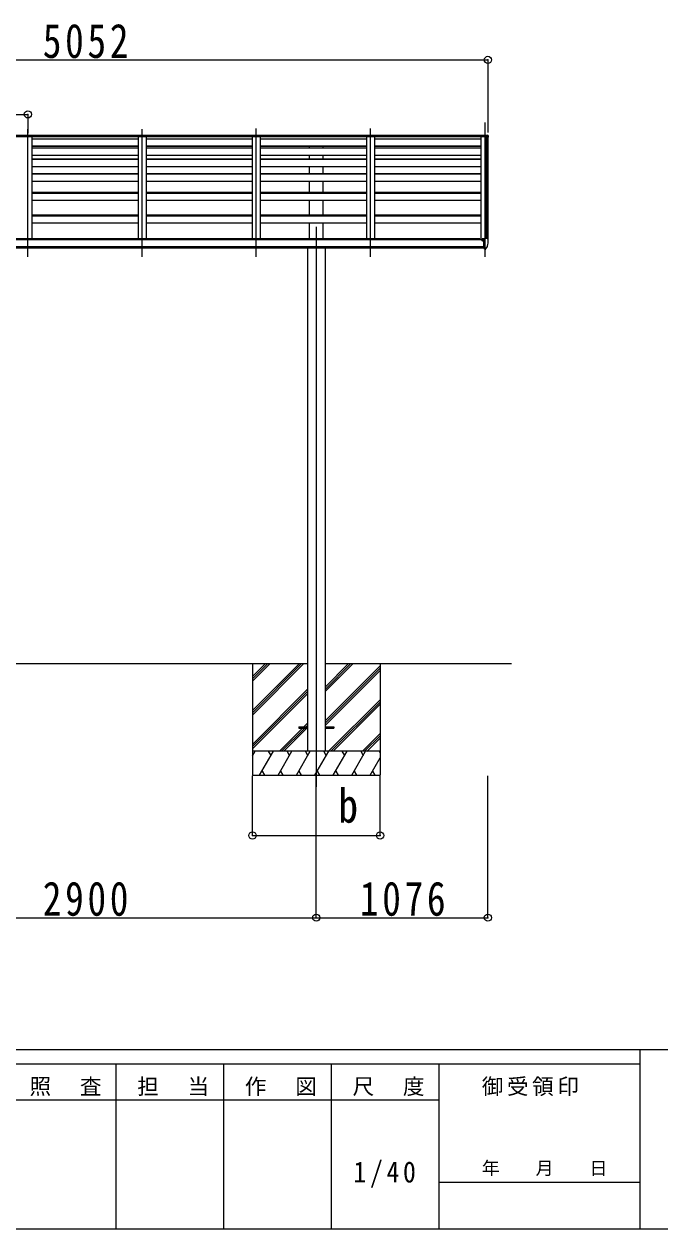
# Model space of a CAD drawing. Units: millimetres at full size. Extents: x -12578 to 12718, y -8779 to 8681.
# Drawn here: x 4222 to 8208, y -8779 to -1227 of the extents above; entities that cross this region are included whole.
import ezdxf
from ezdxf.enums import TextEntityAlignment as Align

# ---------------------------------------------------------------- set-up
doc = ezdxf.new("R2010")
doc.units = ezdxf.units.MM
doc.header["$LTSCALE"] = 45
doc.header["$PDMODE"] = 32
doc.header["$PDSIZE"] = 45
for name, color, linetype, lineweight in [('0-0_0', 7, 'Continuous', 9), ('0-1_本体', 4, 'Continuous', 9), ('0-2_部品', 7, 'Continuous', 9), ('0-8_PARTS2', 2, 'Continuous', 9), ('0-A_寸法', 6, 'Continuous', 9), ('F-0_240', 7, 'Continuous', 9)]:
    doc.layers.add(name, color=color, linetype=linetype, lineweight=lineweight)
doc.styles.add('ＭＳ ゴシック', font='')
doc.styles.get('ＭＳ ゴシック').set_extended_font_data('MS Gothic')

msp = doc.modelspace()

# ---------------------------------------------------------------- linework, layer by layer
at = {"layer": '0-0_0'}
for p, q in [((3209.08, -5235.23), (5999.08, -5235.23)), ((5654.08, -5235.23), (5654.08, -5935.23)), ((5654.08, -5529.41), (5948.26, -5235.23)), ((5654.08, -5543.55), (5962.4, -5235.23)), ((5654.08, -5557.69), (5976.55, -5235.23)), ((5654.08, -5345.56), (5764.41, -5235.23)), ((5654.08, -5331.42), (5750.27, -5235.23)), ((5654.08, -5317.28), (5736.13, -5235.23)), ((6109.08, -5235.23), (7278.96, -5235.23)), ((6109.08, -5411.06), (6284.91, -5235.23)), ((6109.08, -5396.92), (6270.77, -5235.23)), ((6109.08, -5382.78), (6256.63, -5235.23)), ((6109.08, -5594.91), (6454.08, -5249.91)), ((6109.08, -5609.05), (6454.08, -5264.05)), ((6109.08, -5623.19), (6454.08, -5278.2)), ((6454.08, -5235.23), (6454.08, -5935.23)), ((5654.08, -5741.54), (5999.08, -5396.54)), ((5654.08, -5755.68), (5999.08, -5410.69)), ((5654.08, -5769.83), (5999.08, -5424.83)), ((6130.89, -5785.23), (6454.08, -5462.04)), ((6145.03, -5785.23), (6454.08, -5476.19)), ((6159.18, -5785.23), (6454.08, -5490.33)), ((5822.52, -5785.23), (5967.18, -5640.58)), ((5836.67, -5785.23), (5981.32, -5640.58)), ((5850.81, -5785.23), (5995.46, -5640.58)), ((5976.18, -5631.58), (5999.08, -5608.68)), ((5990.32, -5631.58), (5999.08, -5622.82)), ((6343.02, -5785.23), (6454.08, -5674.17)), ((6357.17, -5785.23), (6454.08, -5688.32)), ((6371.31, -5786.08), (6454.08, -5703.3)), ((6454.08, -5785.23), (5654.08, -5785.23)), ((5654.08, -5812.74), (5669.96, -5785.23)), ((5698.83, -5935.23), (5785.43, -5785.23)), ((5770.43, -5811.21), (5755.43, -5785.23)), ((5814.3, -5935.23), (5900.9, -5785.23)), ((5885.9, -5811.22), (5870.9, -5785.23)), ((5929.77, -5935.23), (6016.37, -5785.23)), ((6001.37, -5811.21), (5986.37, -5785.23)), ((6045.24, -5935.23), (6131.84, -5785.23)), ((6116.84, -5811.21), (6101.84, -5785.23)), ((6160.71, -5935.23), (6247.31, -5785.23)), ((6232.31, -5811.21), (6217.31, -5785.23)), ((6276.18, -5935.23), (6362.78, -5785.23)), ((6332.78, -5785.23), (6347.78, -5811.21)), ((6448.25, -5785.23), (6454.08, -5795.33)), ((6391.65, -5935.23), (6454.08, -5827.1)), ((5654.08, -5935.23), (6454.08, -5935.23)), ((5713.83, -5909.25), (5728.83, -5935.23)), ((5829.3, -5909.25), (5844.3, -5935.23)), ((5944.77, -5909.25), (5959.77, -5935.23)), ((6060.24, -5909.25), (6075.24, -5935.23)), ((6175.71, -5909.25), (6190.71, -5935.23)), ((6291.18, -5909.25), (6306.18, -5935.23)), ((6406.65, -5909.25), (6421.65, -5935.23))]:
    msp.add_line(p, q, dxfattribs=at)
at = {"layer": '0-1_本体'}
for p, q in [((7098.08, -1931.62), (2110.09, -1931.62)), ((7098.08, -1932.53), (2110.09, -1932.53)), ((2113.59, -1924.42), (7094.58, -1924.42)), ((7094.58, -1926), (2113.59, -1926)), ((4271.08, -1932.53), (4271.08, -2572.32)), ((4937.08, -1947.73), (4271.08, -1947.73)), ((4937.08, -1932.53), (4937.08, -2572.32)), ((4987.08, -1932.53), (4987.08, -2572.32)), ((5653.08, -1947.73), (4987.08, -1947.73)), ((5653.08, -1932.53), (5653.08, -2572.32)), ((5703.08, -1932.53), (5703.08, -2572.32)), ((6369.08, -1947.73), (5703.08, -1947.73)), ((6369.08, -1932.53), (6369.08, -2572.32)), ((6419.08, -1932.53), (6419.08, -2572.32)), ((7085.08, -1947.73), (6419.08, -1947.73)), ((7085.08, -1932.53), (7085.08, -2578.73)), ((7120.38, -2568.92), (7120.38, -1934.09)), ((7121.08, -1934.09), (7121.08, -2568.92)), ((7129.13, -1934.51), (7121.3, -1934.1)), ((7130.07, -1935.35), (7130.09, -2575.47)), ((4937.08, -1991.26), (4271.08, -1991.26)), ((4937.08, -1992.33), (4271.08, -1992.33)), ((4937.08, -1993.64), (4271.08, -1993.64)), ((4271.08, -2002.47), (4937.08, -2002.47)), ((4937.08, -2005.05), (4271.08, -2005.05)), ((5653.08, -1991.26), (4987.08, -1991.26)), ((5653.08, -1992.33), (4987.08, -1992.33)), ((5653.08, -1993.64), (4987.08, -1993.64)), ((4987.08, -2002.47), (5653.08, -2002.47)), ((5653.08, -2005.05), (4987.08, -2005.05)), ((6369.08, -1991.26), (5703.08, -1991.26)), ((6369.08, -1992.33), (5703.08, -1992.33)), ((6369.08, -1993.64), (5703.08, -1993.64)), ((5703.08, -2002.47), (6369.08, -2002.47)), ((6369.08, -2005.05), (5703.08, -2005.05)), ((6011.58, -2002.47), (6011.58, -1993.64)), ((6096.58, -2002.47), (6096.58, -1993.64)), ((7085.08, -1991.26), (6419.08, -1991.26)), ((7085.08, -1992.33), (6419.08, -1992.33)), ((7085.08, -1993.64), (6419.08, -1993.64)), ((6419.08, -2002.47), (7085.08, -2002.47)), ((7085.08, -2005.05), (6419.08, -2005.05)), ((4937.08, -2049.79), (4271.08, -2049.79)), ((4271.08, -2070.38), (4937.08, -2070.38)), ((4271.08, -2073.95), (4937.08, -2073.95)), ((5653.08, -2049.79), (4987.08, -2049.79)), ((4987.08, -2070.38), (5653.08, -2070.38)), ((4987.08, -2073.95), (5653.08, -2073.95)), ((6369.08, -2049.79), (5703.08, -2049.79)), ((5703.08, -2070.38), (6369.08, -2070.38)), ((5703.08, -2073.95), (6369.08, -2073.95)), ((6011.58, -2070.38), (6011.58, -2049.79)), ((6096.58, -2070.38), (6096.58, -2049.79)), ((7085.08, -2049.79), (6419.08, -2049.79)), ((6419.08, -2070.38), (7085.08, -2070.38)), ((6419.08, -2073.95), (7085.08, -2073.95)), ((4271.08, -2118.49), (4937.08, -2118.49)), ((4271.08, -2162.94), (4937.08, -2162.94)), ((4937.08, -2167.6), (4271.08, -2167.6)), ((4987.08, -2118.49), (5653.08, -2118.49)), ((4987.08, -2162.94), (5653.08, -2162.94)), ((5653.08, -2167.6), (4987.08, -2167.6)), ((5703.08, -2118.49), (6369.08, -2118.49)), ((5703.08, -2162.94), (6369.08, -2162.94)), ((6369.08, -2167.6), (5703.08, -2167.6)), ((6011.58, -2162.94), (6011.58, -2118.49)), ((6096.58, -2162.94), (6096.58, -2118.49)), ((6419.08, -2118.49), (7085.08, -2118.49)), ((6419.08, -2162.94), (7085.08, -2162.94)), ((7085.08, -2167.6), (6419.08, -2167.6)), ((4271.08, -2211.87), (4937.08, -2211.87)), ((4987.08, -2211.87), (5653.08, -2211.87)), ((5703.08, -2211.87), (6369.08, -2211.87)), ((6011.58, -2280.14), (6011.58, -2211.87)), ((6096.58, -2280.14), (6096.58, -2211.87)), ((6419.08, -2211.87), (7085.08, -2211.87)), ((4271.08, -2280.14), (4937.08, -2280.14)), ((4271.08, -2285.87), (4937.08, -2285.87)), ((4271.08, -2329.81), (4937.08, -2329.81)), ((4987.08, -2280.14), (5653.08, -2280.14)), ((4987.08, -2285.87), (5653.08, -2285.87)), ((4987.08, -2329.81), (5653.08, -2329.81)), ((5703.08, -2280.14), (6369.08, -2280.14)), ((5703.08, -2285.87), (6369.08, -2285.87)), ((5703.08, -2329.81), (6369.08, -2329.81)), ((6011.58, -2421.54), (6011.58, -2329.81)), ((6096.58, -2421.54), (6096.58, -2329.81)), ((6419.08, -2280.14), (7085.08, -2280.14)), ((6419.08, -2285.87), (7085.08, -2285.87)), ((6419.08, -2329.81), (7085.08, -2329.81)), ((4271.08, -2421.54), (4937.08, -2421.54)), ((4271.08, -2428.34), (4937.08, -2428.34)), ((4271.08, -2471.89), (4937.08, -2471.89)), ((4987.08, -2421.54), (5653.08, -2421.54)), ((4987.08, -2428.34), (5653.08, -2428.34)), ((4987.08, -2471.89), (5653.08, -2471.89)), ((5703.08, -2421.54), (6369.08, -2421.54)), ((5703.08, -2428.34), (6369.08, -2428.34)), ((5703.08, -2471.89), (6369.08, -2471.89)), ((6011.58, -2572.32), (6011.58, -2471.89)), ((6096.58, -2572.32), (6096.58, -2471.89)), ((6419.08, -2421.54), (7085.08, -2421.54)), ((6419.08, -2428.34), (7085.08, -2428.34)), ((6419.08, -2471.89), (7085.08, -2471.89)), ((7103.58, -2578.73), (2104.58, -2578.73)), ((2104.58, -2620.33), (7103.58, -2620.33)), ((7103.58, -2632.17), (2104.58, -2632.1)), ((7080.08, -2572.32), (2128.08, -2572.32)), ((5999.08, -2632.16), (5999.08, -5785.23)), ((6109.08, -2632.16), (6109.08, -5785.23)), ((7080.08, -2578.73), (7080.08, -2572.4))]:
    msp.add_line(p, q, dxfattribs=at)
msp.add_circle((7096.11, -2583.84), 3, dxfattribs=at)
msp.add_arc((7129.08, -1935.51), 1, 6.67014, 87, dxfattribs=at)
at = {"layer": '0-2_部品'}
for p, q in [((7094.58, -1923.29), (7110.08, -1922.35)), ((7094.58, -1923.29), (7094.58, -1924.06)), ((7094.58, -1924.06), (7094.58, -1924.79)), ((7094.58, -1925.18), (7110.08, -1924.36)), ((7094.58, -1924.79), (7094.58, -1925.18)), ((7094.58, -1925.18), (7094.58, -1927.58)), ((7094.58, -1927.58), (7098.08, -1927.4)), ((7094.58, -1928.88), (7094.58, -1927.58)), ((7094.58, -1928.88), (7098.08, -1928.88)), ((7121.18, -1932.59), (7098.08, -1931.19)), ((7098.08, -1931.19), (7098.08, -1934.09)), ((7121.14, -1934.09), (7098.08, -1934.09)), ((7110.08, -1922.35), (7114.12, -1922.59)), ((7110.08, -1923.12), (7110.08, -1922.35)), ((7110.08, -1922.35), (7110.08, -1923.12)), ((7110.08, -1923.12), (7110.08, -1923.84)), ((7110.08, -1926.76), (7110.08, -1924.36)), ((7125.87, -1925.2), (7110.08, -1924.36)), ((7120.04, -1922.95), (7126.29, -1923.34)), ((7129.16, -1934.51), (7121.14, -1934.09)), ((7121.18, -1931.93), (7129.23, -1932.32)), ((7121.18, -1932.59), (7129.23, -1933.01)), ((7125.73, -1924.07), (7125.73, -1924.8)), ((7125.87, -1925.2), (7130.29, -1932.61)), ((7127.05, -1923.76), (7131.53, -1930.19)), ((7130.58, -1936.68), (7130.58, -1936)), ((7131.53, -1930.19), (7131.53, -1933.71)), ((7132.08, -1931.91), (7132.08, -1936)), ((7132.08, -1936.68), (7132.08, -1936)), ((7093.58, -2574.77), (7093.58, -2578.73)), ((7108.58, -2573.61), (7094.58, -2573.66)), ((7098.08, -2573.65), (7098.08, -2571.75)), ((7098.58, -2583.84), (7098.28, -2583.84)), ((7099.11, -2583.84), (7098.58, -2583.84)), ((7098.91, -2571.34), (7108.58, -2570.62)), ((7103.58, -2578.65), (7110.08, -2578.26)), ((7103.58, -2634.22), (7109.08, -2634.22)), ((7108.58, -2569.84), (7110.08, -2569.84)), ((7108.58, -2569.84), (7108.58, -2576.01)), ((7109.58, -2635.22), (7109.08, -2634.22)), ((7110.08, -2635.22), (7109.58, -2635.22)), ((7110.08, -2637.42), (7110.08, -2568.92)), ((7111.58, -2637.33), (7110.08, -2637.42)), ((7111.58, -2637.33), (7115.29, -2637.1)), ((7117.71, -2635.61), (7127.45, -2620.23)), ((7125.17, -2569.49), (7129.24, -2575.3)), ((7132.08, -2578.29), (7132.08, -2578.92))]:
    msp.add_line(p, q, dxfattribs=at)
at = {"layer": '0-2_部品', "color": 4}
for p, q in [((5944.28, -5631.58), (5944.28, -5640.58)), ((5944.28, -5631.58), (5999.08, -5631.58)), ((5944.28, -5640.58), (5999.08, -5640.58)), ((6109.08, -5631.58), (6163.88, -5631.58)), ((6109.08, -5640.58), (6163.88, -5640.58)), ((6163.88, -5631.58), (6163.88, -5640.58))]:
    msp.add_line(p, q, dxfattribs=at)
at = {"layer": '0-2_部品'}
for points in [[(7110.08, -1926.76), (7098.08, -1927.18), (7098.08, -1930.55)], [(7121.18, -1931.93), (7098.08, -1930.55), (7098.08, -1931.19)], [(7110.08, -1924.36), (7110.08, -1923.84), (7110.08, -1923.12)], [(7126.29, -1923.34), (7126.17, -1923.34), (7125.84, -1923.56), (7125.73, -1924.07)], [(7125.73, -1924.8), (7125.8, -1925.01), (7125.87, -1925.2)], [(7093.58, -2582.22), (7093.58, -2583.84), (7093.11, -2583.84)], [(7098.28, -2582.65), (7098.28, -2583.84), (7093.58, -2583.84)], [(7098.91, -2571.34), (7098.74, -2571.36), (7098.58, -2571.39), (7098.44, -2571.43), (7098.32, -2571.48), (7098.22, -2571.54), (7098.14, -2571.61), (7098.1, -2571.68), (7098.08, -2571.75)], [(7103.58, -2634.22), (7103.58, -2576.01), (7108.58, -2576.01)], [(7110.08, -2623.53), (7106.92, -2623.12), (7103.58, -2622.69)], [(7110.08, -2568.92), (7122.08, -2568.92), (7124.41, -2569.06)]]:
    msp.add_lwpolyline(points, dxfattribs=at)
for centre, radius, start, end in [((7129.51, -1719.51), 203.67, 265.66569, 267.33529), ((7126.23, -1924.34), 1, 34.92333, 86.50831), ((7129.08, -1936), 1.5, 0.10179, 87.11637), ((7129.08, -1936), 2.99, 0.10179, 87.11637), ((6931.57, -1936.33), 199.01, 355.91195, 359.99961), ((6931.57, -1936.68), 199.01, 355.91198, 359.99961), ((6931.58, -1936.68), 200.5, 351.88835, 359.99962), ((7128.82, -1935.52), 3.27, 33.61079, 63.09912), ((7096.08, -2583.84), 2.5, 28.35764, 180), ((7096.08, -2583.84), 2.5, 0, 28.35764), ((7115.11, -2634.11), 3, 273.5, 330), ((7124.35, -2570.06), 1, 35, 86.5), ((7124.85, -2618.73), 3, 330, 348.16652), ((6939.59, -2578.92), 192.49, 347.8767, 359.9992), ((7129.08, -2578.29), 3, 0, 87)]:
    msp.add_arc(centre, radius, start, end, dxfattribs=at)
for centre, major_axis, ratio, start_param, end_param in [((7129.08, -1935.87), (0.11, 3.55), 0.844901, 5.9032824, 6.268104), ((7129.08, -1931.91), (0, -3.01), 0.996195, 1.5707963, 2.1816616), ((7094.58, -2574.77), (0.02, 1.1), 0.906239, 0.0206394, 1.5914357)]:
    msp.add_ellipse(centre, major_axis=major_axis, ratio=ratio, start_param=start_param, end_param=end_param, dxfattribs=at)
at = {"layer": '0-8_PARTS2'}
for p, q in [((4246.08, -2686), (4246.08, -1886.03)), ((4962.08, -2686), (4962.08, -1886.03)), ((5678.08, -2686), (5678.08, -1881.75)), ((6394.08, -2686), (6394.08, -1881.75)), ((7110.08, -1844.45), (7110.08, -2686)), ((7110.09, -2095.14), (7110.09, -2686)), ((6054.08, -2497.2), (6054.08, -6008.76))]:
    msp.add_line(p, q, dxfattribs=at)
at = {"layer": '0-A_寸法'}
for p, q in [((2078.09, -1451.34), (7130.08, -1451.34)), ((7130.08, -1451.34), (7130.08, -1906.91)), ((3530.08, -1792.78), (4246.08, -1792.78)), ((4246.08, -1792.78), (4246.08, -1910.38)), ((5654.08, -6313.12), (5654.08, -5938.72)), ((6054.08, -6828.11), (6054.08, -5938.72)), ((6454.08, -6313.12), (6454.08, -5938.72)), ((7130.08, -6828.11), (7130.08, -5938.72)), ((5654.08, -6313.12), (6454.08, -6313.12)), ((3154.08, -6828.11), (6054.08, -6828.11)), ((6054.08, -6828.11), (7130.08, -6828.11))]:
    msp.add_line(p, q, dxfattribs=at)
for p in [(7130.08, -1451.34), (4246.08, -1792.78), (5654.08, -6313.12), (6454.08, -6313.12), (6054.08, -6828.11), (7130.08, -6828.11)]:
    msp.add_point(p, dxfattribs=at)
at = {"layer": 'F-0_240', "color": 5}
for p, q in [((-12578.18, -7653.98), (12081.82, -7653.98)), ((8081.68, -7653.98), (8081.68, -8778.98)), ((-12578.18, -7743.98), (8081.68, -7743.98)), ((4796.68, -7743.98), (4796.68, -8778.98)), ((5471.68, -7743.98), (5471.68, -8778.98)), ((6146.68, -7743.98), (6146.68, -8778.98)), ((6821.68, -7743.98), (6821.68, -8778.98)), ((4121.68, -7968.98), (6821.68, -7968.98)), ((6821.68, -8486.48), (8081.68, -8486.48)), ((-12578.18, -8778.98), (12081.82, -8778.98))]:
    msp.add_line(p, q, dxfattribs=at)

# ---------------------------------------------------------------- texts
at = {"layer": '0-A_寸法', "color": 7, "style": 'ＭＳ ゴシック', "width": 0.85}
msp.add_text('b', height=214.4, dxfattribs=at).set_placement((6192.21, -6296.32), align=Align.BOTTOM_LEFT)
at = {"layer": '0-A_寸法', "color": 7, "char_height": 214.4, "attachment_point": 7, "style": 'ＭＳ ゴシック'}
for s, insert in [('\\T1.2;\\W0.8;5052', (4339.71, -1442.34)), ('\\T1.2;\\W0.8;2900', (4339.71, -6819.11)), ('\\T1.2;\\W0.8;1076', (6327.7, -6819.11))]:
    msp.add_mtext(s, dxfattribs=dict(at, insert=insert))
at = {"layer": 'F-0_240', "style": 'ＭＳ ゴシック'}
msp.add_text('年\u3000\u3000月\u3000\u3000日', height=82.48, dxfattribs=at).set_placement((7091.69, -8463.99), align=Align.BOTTOM_LEFT)
at = {"layer": 'F-0_240', "attachment_point": 7, "style": 'ＭＳ ゴシック'}
for s, insert, char_height in [('\\T1.17;照\u3000査', (4256.69, -7946.48), 98.97), ('\\T1.17;担\u3000当', (4931.69, -7946.48), 98.97), ('\\T1.17;作\u3000図', (5606.68, -7946.48), 98.97), ('\\T1.17;尺\u3000度', (6281.69, -7946.48), 98.97), ('\\T1.17;御受領印', (7091.68, -7946.48), 98.97), ('\\T1.28;\\W0.9;1/40', (6287.31, -8520.23), 132)]:
    msp.add_mtext(s, dxfattribs=dict(at, insert=insert, char_height=char_height))

doc.saveas('drawing.dxf')
